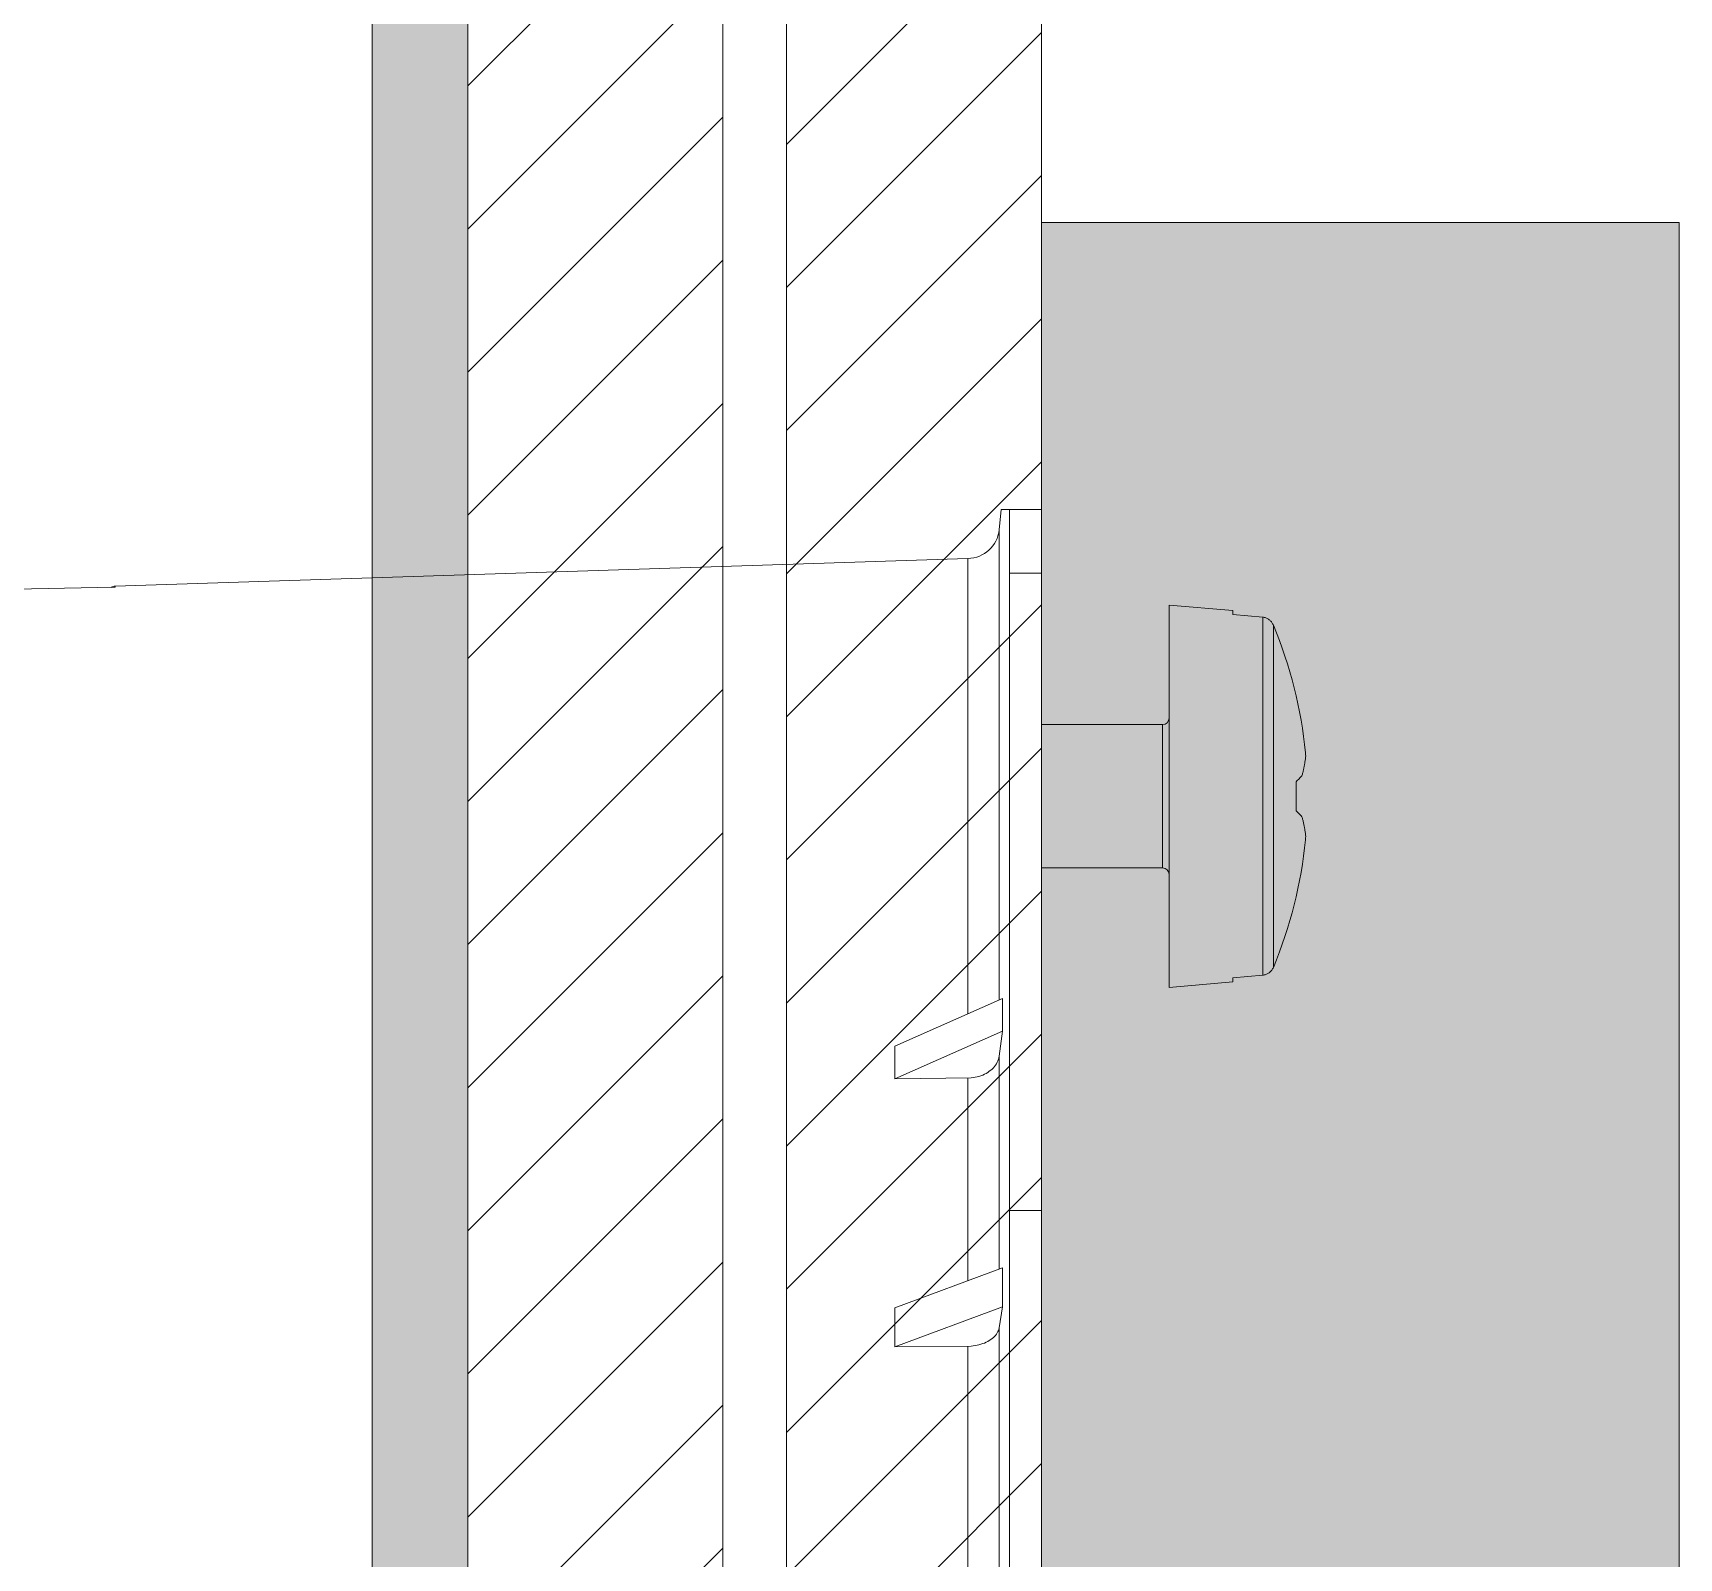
# Model space of a CAD drawing. Header units: millimetres. Extents: x -853320 to 19484, y -510814 to 9708.
# Drawn here: x 4874.04 to 4899.87, y 7492.86 to 7516.79 of the extents above; entities that cross this region are included whole.
import ezdxf

# ---------------------------------------------------------------- set-up
doc = ezdxf.new("R2010")
doc.units = ezdxf.units.MM
for name, color, linetype, lineweight in [('F_DIBOND_soffitto_cassone', 7, 'Continuous', 5), ('F_ELETTRICO', 22, 'Continuous', 5), ('F_MINERAL WALL', 6, 'Continuous', 5), ('F_PARETE_nuove', 5, 'Continuous', 5), ('F_TUBOLARE sez.40x40', 7, 'Continuous', 5)]:
    doc.layers.add(name, color=color, linetype=linetype, lineweight=lineweight)

# ---------------------------------------------------------------- blocks, each defined once
blk = doc.blocks.new('SCATOLA INCASSO_1 P_sezione e pianta')
at = {"layer": 'F_ELETTRICO', "transparency": 33554508}
h = blk.add_hatch(color=5, dxfattribs=at)
h.dxf.hatch_style = 1
h.paths.add_polyline_path([(55422.364, -13644.128), (55432.364, -13644.128), (55432.364, -13724.128), (55422.364, -13724.128)])
at = {"layer": 'F_ELETTRICO'}
for p, q in [((55432.364, -13719.628), (55432.364, -13648.628)), ((55432.995, -13648.628), (55432.364, -13648.628)), ((55432.864, -13719.628), (55432.864, -13648.628)), ((55433.029, -13648.95), (55432.995, -13648.628)), ((55433.029, -13656.324), (55433.029, -13648.95)), ((55433.518, -13656.54), (55433.518, -13649.398)), ((55446.896, -13649.83), (55433.518, -13649.398)), ((55432.364, -13649.628), (55432.864, -13649.628)), ((55446.896, -13649.83), (55446.896, -13649.85)), ((55446.903, -13649.85), (55446.896, -13649.85)), ((55446.903, -13649.85), (55446.896, -13649.85)), ((55461.896, -13650.117), (55446.903, -13649.85)), ((55429.364, -13650.215), (55430.364, -13650.128)), ((55429.364, -13650.215), (55429.364, -13650.278)), ((55430.364, -13656.128), (55430.364, -13650.128)), ((55428.727, -13655.812), (55428.727, -13650.443)), ((55429.364, -13650.278), (55428.893, -13650.32)), ((55428.893, -13655.936), (55428.893, -13650.32)), ((55430.464, -13652.003), (55430.464, -13654.253)), ((55430.464, -13652.003), (55432.364, -13652.003)), ((55428.222, -13652.473), (55428.22, -13652.5)), ((55428.223, -13652.446), (55428.222, -13652.473)), ((55428.271, -13652.783), (55428.274, -13652.795)), ((55428.274, -13652.795), (55428.283, -13652.807)), ((55428.37, -13653.356), (55428.37, -13652.9)), ((55428.271, -13653.473), (55428.268, -13653.486)), ((55428.271, -13653.473), (55428.274, -13653.46)), ((55428.22, -13653.755), (55428.222, -13653.783)), ((55428.222, -13653.783), (55428.223, -13653.81)), ((55430.464, -13654.253), (55432.364, -13654.253)), ((55428.893, -13655.936), (55429.364, -13655.978)), ((55429.364, -13655.978), (55429.364, -13656.04)), ((55429.364, -13656.04), (55430.364, -13656.128)), ((55432.976, -13656.815), (55432.976, -13656.301)), ((55432.976, -13656.301), (55434.664, -13657.047)), ((55433.029, -13657.205), (55432.976, -13656.815)), ((55432.976, -13656.815), (55434.664, -13657.562)), ((55433.029, -13660.546), (55433.029, -13657.205)), ((55434.664, -13657.562), (55434.664, -13657.047)), ((55434.664, -13657.562), (55433.469, -13657.546)), ((55433.518, -13660.728), (55433.518, -13657.546)), ((55432.364, -13659.628), (55432.864, -13659.628)), ((55432.976, -13661.139), (55432.976, -13660.527)), ((55432.976, -13660.527), (55434.664, -13661.153)), ((55433.029, -13661.467), (55432.976, -13661.139)), ((55432.976, -13661.139), (55434.664, -13661.766)), ((55434.664, -13661.153), (55434.664, -13661.766)), ((55433.029, -13678.793), (55433.029, -13661.467)), ((55434.664, -13661.766), (55433.469, -13661.753)), ((55433.518, -13678.871), (55433.518, -13661.753))]:
    blk.add_line(p, q, dxfattribs=at)
at = {"layer": 'F_ELETTRICO', "color": 5}
blk.add_lwpolyline([(55422.364, -13644.128), (55432.364, -13644.128), (55432.364, -13724.128), (55422.364, -13724.128)], close=True, dxfattribs=at)
at = {"layer": 'F_ELETTRICO'}
for points in [[(55428.893, -13650.32), (55428.881, -13650.321), (55428.869, -13650.323), (55428.858, -13650.326), (55428.846, -13650.33), (55428.835, -13650.334), (55428.824, -13650.339), (55428.813, -13650.345), (55428.803, -13650.351), (55428.793, -13650.358), (55428.784, -13650.366), (55428.775, -13650.374), (55428.766, -13650.382), (55428.758, -13650.392), (55428.751, -13650.401), (55428.744, -13650.411), (55428.738, -13650.421), (55428.732, -13650.432), (55428.727, -13650.443)], [(55428.22, -13652.5), (55428.222, -13652.516), (55428.223, -13652.532), (55428.225, -13652.547), (55428.227, -13652.561), (55428.229, -13652.575), (55428.231, -13652.588), (55428.233, -13652.602), (55428.235, -13652.614), (55428.237, -13652.627), (55428.239, -13652.64), (55428.242, -13652.653), (55428.244, -13652.666), (55428.247, -13652.679), (55428.249, -13652.691), (55428.252, -13652.704), (55428.255, -13652.717), (55428.258, -13652.73), (55428.261, -13652.744), (55428.264, -13652.757), (55428.268, -13652.77), (55428.271, -13652.783)], [(55428.283, -13652.807), (55428.292, -13652.818), (55428.302, -13652.83), (55428.312, -13652.841), (55428.323, -13652.853), (55428.334, -13652.865), (55428.346, -13652.876), (55428.358, -13652.888), (55428.37, -13652.9)], [(55428.268, -13653.486), (55428.264, -13653.499), (55428.261, -13653.512), (55428.258, -13653.525), (55428.255, -13653.538), (55428.252, -13653.551), (55428.249, -13653.564), (55428.247, -13653.577), (55428.244, -13653.59), (55428.242, -13653.602), (55428.239, -13653.615), (55428.237, -13653.628), (55428.235, -13653.641), (55428.233, -13653.654), (55428.231, -13653.667), (55428.229, -13653.681), (55428.227, -13653.694), (55428.225, -13653.709), (55428.223, -13653.724), (55428.222, -13653.739), (55428.22, -13653.755)], [(55428.37, -13653.356), (55428.358, -13653.368), (55428.346, -13653.379), (55428.334, -13653.391), (55428.323, -13653.402), (55428.312, -13653.414), (55428.302, -13653.426), (55428.292, -13653.437), (55428.283, -13653.449), (55428.274, -13653.46)], [(55428.727, -13655.812), (55428.732, -13655.823), (55428.738, -13655.834), (55428.744, -13655.845), (55428.751, -13655.855), (55428.758, -13655.864), (55428.766, -13655.873), (55428.775, -13655.882), (55428.784, -13655.89), (55428.793, -13655.898), (55428.803, -13655.904), (55428.814, -13655.911), (55428.824, -13655.916), (55428.835, -13655.921), (55428.846, -13655.926), (55428.858, -13655.929), (55428.87, -13655.932), (55428.881, -13655.934), (55428.893, -13655.936)], [(55433.029, -13657.205), (55433.034, -13657.23), (55433.04, -13657.254), (55433.048, -13657.277), (55433.059, -13657.301), (55433.071, -13657.324), (55433.085, -13657.346), (55433.101, -13657.367), (55433.119, -13657.388), (55433.139, -13657.407), (55433.16, -13657.426), (55433.183, -13657.443), (55433.207, -13657.46), (55433.232, -13657.475), (55433.259, -13657.489), (55433.286, -13657.501), (55433.315, -13657.512), (55433.345, -13657.522), (55433.375, -13657.53), (55433.406, -13657.537), (55433.437, -13657.542), (55433.469, -13657.546)], [(55433.029, -13661.467), (55433.034, -13661.487), (55433.04, -13661.508), (55433.048, -13661.527), (55433.059, -13661.547), (55433.071, -13661.566), (55433.085, -13661.585), (55433.101, -13661.603), (55433.119, -13661.62), (55433.139, -13661.636), (55433.16, -13661.652), (55433.183, -13661.667), (55433.207, -13661.68), (55433.232, -13661.693), (55433.259, -13661.705), (55433.286, -13661.715), (55433.315, -13661.725), (55433.345, -13661.733), (55433.375, -13661.74), (55433.406, -13661.745), (55433.437, -13661.749), (55433.469, -13661.753)]]:
    blk.add_lwpolyline(points, dxfattribs=at)
for centre, radius, start, end in [((55433.526, -13648.898), 0.5, 186, 269), ((55446.894, -13649.93), 0.1, 51.9924, 89), ((55435.164, -13653.128), 6.974, 157.3617, 174.3891), ((55430.464, -13651.903), 0.1, 180.0001, 270), ((55435.164, -13653.128), 6.974, 185.6109, 202.6383), ((55430.464, -13654.353), 0.1, 90, 179.9999)]:
    blk.add_arc(centre, radius, start, end, dxfattribs=at)
blk = doc.blocks.new('BAGNO_camera doppia_rev.01_pianta')
at = {"layer": 'F_DIBOND_soffitto_cassone'}
h = blk.add_hatch(dxfattribs=at)
h.set_pattern_fill('ANSI31', color=1, scale=0.5)
h.set_pattern_definition([(45, (-13243.481, -665), (-1.122532015, 1.122532015), [])])
h.paths.add_polyline_path([(18778.638, 22995.66), (18782.638, 22995.66), (18782.638, 22475.66), (18778.638, 22475.66)])
at = {"layer": 'F_MINERAL WALL'}
h = blk.add_hatch(dxfattribs=at)
h.set_pattern_fill('ANSI31', color=256, scale=0.5)
h.set_pattern_definition([(45, (0, -20), (-1.122532015, 1.122532015), [])])
h.paths.add_polyline_path([(18787.638, 22995.66), (18783.638, 22995.66), (18783.638, 22475.66), (18787.638, 22475.66)])
at = {"layer": 'F_TUBOLARE sez.40x40', "true_color": 0x636466}
h = blk.add_hatch(color=251, dxfattribs=at)
h.dxf.hatch_style = 1
h.paths.add_polyline_path([(18738.638, 22475.66), (18778.638, 22475.66), (18778.638, 22995.66), (18738.638, 22995.66)])
h.paths.add_polyline_path([(18740.138, 22475.66), (18777.138, 22475.66), (18777.138, 22995.66), (18740.138, 22995.66)], flags=17)
at = {"layer": 'F_DIBOND_soffitto_cassone', "color": 1}
blk.add_lwpolyline([(18778.638, 22995.66), (18782.638, 22995.66), (18782.638, 22475.66), (18778.638, 22475.66)], close=True, dxfattribs=at)
at = {"layer": 'F_MINERAL WALL'}
blk.add_lwpolyline([(18787.638, 22995.66), (18783.638, 22995.66), (18783.638, 22475.66), (18787.638, 22475.66)], close=True, dxfattribs=at)
at = {"layer": 'F_TUBOLARE sez.40x40'}
for points in [[(18738.638, 22475.66), (18778.638, 22475.66), (18778.638, 22995.66), (18738.638, 22995.66)], [(18740.138, 22475.66), (18777.138, 22475.66), (18777.138, 22995.66), (18740.138, 22995.66)]]:
    blk.add_lwpolyline(points, close=True, dxfattribs=at)
at = {"layer": 'F_DIBOND_soffitto_cassone', "color": 1, "xscale": -1}
blk.add_blockref('SCATOLA INCASSO_1 P_sezione e pianta', (74220.001, 36269.788), dxfattribs=at)

msp = doc.modelspace()

# ---------------------------------------------------------------- block references
at = {"layer": 'F_PARETE_nuove'}
msp.add_blockref('BAGNO_camera doppia_rev.01_pianta', (-13897.772, -15111.845), dxfattribs=at)

doc.saveas('drawing.dxf')
